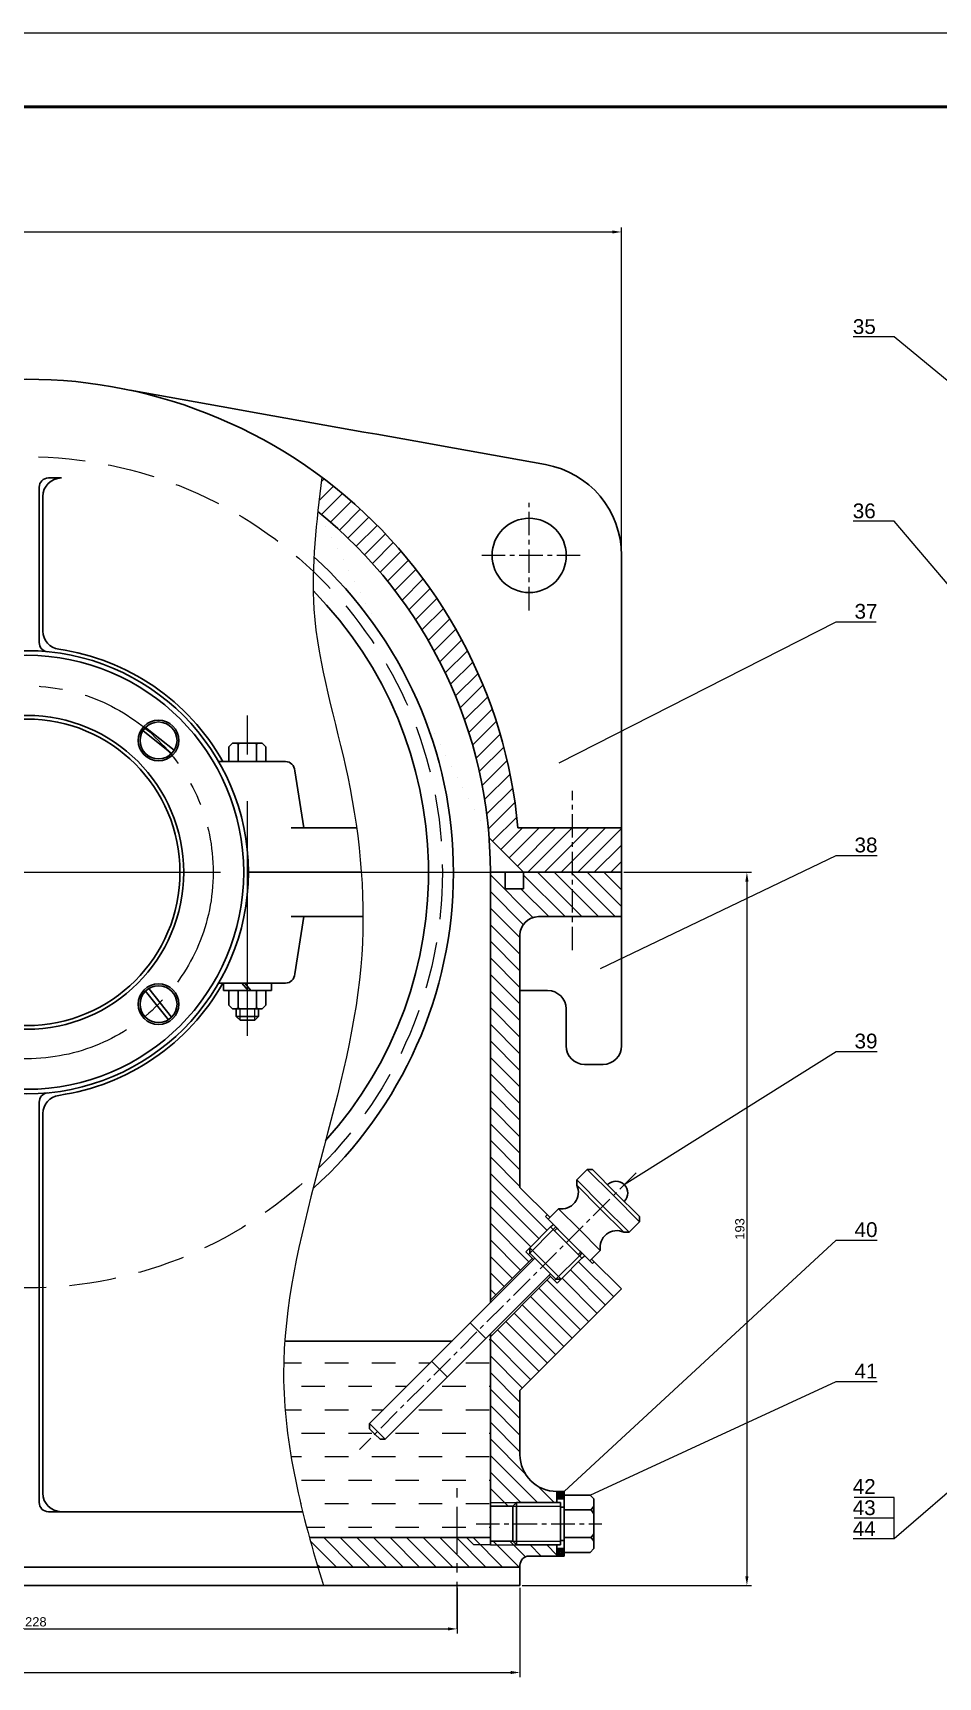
# Model space of a CAD drawing. Header units: millimetres. Extents: x 3025 to 5024, y 1381 to 2247.
# Drawn here: x 4279.6 to 4524.5, y 1801.8 to 2247 of the extents above; entities that cross this region are included whole.
import ezdxf
from ezdxf import colors
from ezdxf.entities.mleader import LeaderData, LeaderLine
from ezdxf.math import Vec2, Vec3

# ---------------------------------------------------------------- set-up
doc = ezdxf.new("R2010")
doc.units = ezdxf.units.MM
doc.linetypes.add('CENTER', pattern=[10.16, 6.35, -1.27, 1.27, -1.27])
doc.linetypes.add('HIDDEN', pattern=[1.905, 1.27, -0.635])
doc.layers.get('0').update_dxf_attribs({"lineweight": 30})
for name, color, linetype in [('中心线', 1, 'CENTER'), ('细线', 7, 'Continuous'), ('虚线', 7, 'HIDDEN')]:
    doc.layers.add(name, color=color, linetype=linetype)
doc.layers.add('粗线', color=7, linetype='Continuous', lineweight=53)
doc.styles.get("Standard").update_dxf_attribs({"font": 'arial.ttf'})
doc.dimstyles.new('ISO-25', dxfattribs={"dimtxt": 2.5, "dimasz": 2.5, "dimexe": 1.25, "dimexo": 0.625, "dimtad": 1, "dimtxsty": 'Standard', "dimcen": 2.5, "dimadec": 0, "dimazin": 0, "dimtfac": 1, "dimtmove": 0, "dimatfit": 3, "dimfxl": 1, "dimarcsym": 0})

# ---------------------------------------------------------------- blocks, each defined once
blk = doc.blocks.new('*D28')
at = {"layer": 'Defpoints', "color": 0, "transparency": 16777216}
for p in [(3921.38, 1826.63), (4411.38, 1826.63), (4411.38, 1803.1)]:
    blk.add_point(p, dxfattribs=at)
at = {"layer": '细线', "color": 0, "lineweight": -2, "transparency": 16777216}
for p, q in [((3921.38, 1826.01), (3921.38, 1801.85)), ((4411.38, 1826.01), (4411.38, 1801.85)), ((3923.88, 1803.1), (4408.88, 1803.1))]:
    blk.add_line(p, q, dxfattribs=at)
at = {"layer": '细线', "color": 0, "transparency": 16777216}
for points in [[(3923.88, 1803.52), (3923.88, 1802.68), (3921.38, 1803.1)], [(4408.88, 1803.52), (4408.88, 1802.68), (4411.38, 1803.1)]]:
    blk.add_solid(points, dxfattribs=at)
at = {"layer": '细线', "color": 0, "transparency": 16777216, "insert": (4166.38, 1805), "char_height": 2.5, "attachment_point": 5}
blk.add_mtext('490', dxfattribs=at)
blk = doc.blocks.new('*D31')
at = {"layer": 'Defpoints', "color": 0, "transparency": 16777216}
for p in [(4438.88, 2193.09), (3898.08, 2007.73), (4438.88, 1972.73)]:
    blk.add_point(p, dxfattribs=at)
at = {"layer": '细线', "color": 0, "lineweight": -2, "transparency": 16777216}
for p, q in [((3898.08, 2008.36), (3898.08, 2194.34)), ((3900.58, 2193.09), (4436.38, 2193.09)), ((4438.88, 1973.36), (4438.88, 2194.34))]:
    blk.add_line(p, q, dxfattribs=at)
at = {"layer": '细线', "color": 0, "transparency": 16777216}
for points in [[(3900.58, 2193.5), (3900.58, 2192.67), (3898.08, 2193.09)], [(4436.38, 2193.5), (4436.38, 2192.67), (4438.88, 2193.09)]]:
    blk.add_solid(points, dxfattribs=at)
at = {"layer": '细线', "color": 0, "transparency": 16777216, "insert": (4166.38, 2195.21), "char_height": 2.5, "attachment_point": 5}
blk.add_mtext('540,8', dxfattribs=at)
blk = doc.blocks.new('*D33')
at = {"layer": 'Defpoints', "color": 0, "transparency": 16777216}
for p in [(4438.88, 2019.73), (4411.38, 1826.63), (4472.8, 1826.63)]:
    blk.add_point(p, dxfattribs=at)
at = {"layer": '细线', "color": 0, "lineweight": -2, "transparency": 16777216}
for p, q in [((4439.51, 2019.73), (4474.05, 2019.73)), ((4472.8, 2017.23), (4472.8, 1829.13)), ((4412.01, 1826.63), (4474.05, 1826.63))]:
    blk.add_line(p, q, dxfattribs=at)
at = {"layer": '细线', "color": 0, "transparency": 16777216}
for points in [[(4472.38, 2017.23), (4473.22, 2017.23), (4472.8, 2019.73)], [(4472.38, 1829.13), (4473.22, 1829.13), (4472.8, 1826.63)]]:
    blk.add_solid(points, dxfattribs=at)
at = {"layer": '细线', "color": 0, "transparency": 16777216, "insert": (4470.9, 1923.18), "char_height": 2.5, "attachment_point": 5, "rotation": 90}
blk.add_mtext('193', dxfattribs=at)
blk = doc.blocks.new('*D38')
at = {"layer": 'Defpoints', "color": 0, "transparency": 16777216}
for p in [(4166.38, 1826.63), (4394.38, 1826.63), (4394.38, 1814.9)]:
    blk.add_point(p, dxfattribs=at)
at = {"layer": '细线', "color": 0, "lineweight": -2, "transparency": 16777216}
for p, q in [((4166.38, 1826.01), (4166.38, 1813.65)), ((4394.38, 1826.01), (4394.38, 1813.65)), ((4168.88, 1814.9), (4391.88, 1814.9))]:
    blk.add_line(p, q, dxfattribs=at)
at = {"layer": '细线', "color": 0, "transparency": 16777216}
for points in [[(4168.88, 1815.31), (4168.88, 1814.48), (4166.38, 1814.9)], [(4391.88, 1815.31), (4391.88, 1814.48), (4394.38, 1814.9)]]:
    blk.add_solid(points, dxfattribs=at)
at = {"layer": '细线', "color": 0, "transparency": 16777216, "insert": (4280.38, 1816.8), "char_height": 2.5, "attachment_point": 5}
blk.add_mtext('228', dxfattribs=at)
blk = doc.blocks.new('_None')

msp = doc.modelspace()

# ---------------------------------------------------------------- hatches: boundary and pattern name
at = {"layer": '细线'}
h = msp.add_hatch(dxfattribs=at)
h.set_pattern_fill('ANSI31', color=256)
h.set_pattern_definition([(45, (3653.7595, 1156.6834), (-2.245064, 2.245064), [])])
edge = h.paths.add_edge_path()
edge.add_spline(control_points=[(4357.798, 2126.667), (4357.413, 2123.579), (4357.029, 2120.491), (4356.683, 2117.406)], knot_values=[0, 0, 0, 0, 9.2326006, 9.2326006, 9.2326006, 9.2326006], degree=3, periodic=0)
edge.add_arc((4277.881, 2019.73), 125.5, 4.27201, 51.10449, ccw=False)
edge.add_line((4403.033, 2029.079), (4412.381, 2019.73))
edge.add_line((4412.381, 2019.73), (4438.881, 2019.73))
edge.add_line((4438.881, 2019.73), (4438.881, 2031.73))
edge.add_line((4438.881, 2031.73), (4410.841, 2031.73))
edge.add_arc((4277.881, 2019.73), 133.5, 5.15714, 53.22821)
h = msp.add_hatch(dxfattribs=at)
h.set_pattern_fill('ANSI31', color=256, angle=90)
h.set_pattern_definition([(135, (3653.7595, 1156.6834), (-2.245064, -2.245064), [])])
h.paths.add_polyline_path([(4414.03, 1918.058), (4412.969, 1916.997), (4413.676, 1916.29), (4414.03, 1916.644)], flags=17)
h.paths.add_polyline_path([(4422.515, 1909.572), (4421.101, 1909.572), (4420.747, 1909.219), (4421.454, 1908.512)], flags=17)
h.paths.add_polyline_path([(4409.437, 1838.628), (4403.381, 1838.628), (4403.381, 1837.628), (4410.437, 1837.628)], flags=17)
h.paths.add_polyline_path([(4403.381, 1839.63), (4396.88, 1839.63), (4398.881, 1837.628), (4403.381, 1837.628)], flags=17)
h.paths.add_polyline_path([(4410.437, 1849.094), (4403.381, 1849.094), (4403.381, 1848.094), (4409.437, 1848.094)])
edge = h.paths.add_edge_path()
edge.add_line((4421.381, 1837.628), (4410.437, 1837.628))
edge.add_line((4410.437, 1837.628), (4403.381, 1837.628))
edge.add_line((4403.381, 1837.628), (4398.881, 1837.628))
edge.add_line((4398.881, 1837.628), (4396.88, 1839.63))
edge.add_line((4396.88, 1839.63), (4354.4, 1839.63))
edge.add_spline(control_points=[(4354.4, 1839.63), (4355.133, 1836.964), (4355.904, 1834.297), (4356.702, 1831.63)], knot_values=[291.1612637, 291.1612637, 291.1612637, 291.1612637, 299.3477673, 299.3477673, 299.3477673, 299.3477673], degree=3, periodic=0)
edge.add_line((4356.702, 1831.63), (4411.381, 1831.63))
edge.add_line((4411.381, 1831.63), (4411.381, 1832.128))
edge.add_arc((4413.881, 1832.128), 2.5, 90, 180, ccw=False)
edge.add_line((4413.881, 1834.628), (4421.381, 1834.628))
edge.add_line((4421.381, 1834.628), (4421.381, 1837.628))
h.paths.add_polyline_path([(4411.381, 2002.73, -0.4142136), (4416.381, 2007.73), (4438.881, 2007.73), (4438.881, 2019.73), (4412.381, 2019.73), (4412.381, 2015.23), (4407.381, 2015.23), (4407.381, 2019.73), (4403.381, 2019.73), (4403.381, 1903.867), (4414.74, 1915.226), (4412.969, 1916.997), (4414.03, 1918.058), (4419.687, 1923.715), (4420.394, 1924.422), (4418.272, 1926.543), (4418.767, 1927.038), (4411.381, 1934.424)])
h.paths.add_polyline_path([(4438.881, 1906.924), (4431.495, 1914.31), (4431, 1913.815), (4428.879, 1915.936), (4428.172, 1915.229), (4422.515, 1909.572), (4421.454, 1908.512), (4419.683, 1910.283), (4403.381, 1893.981), (4403.381, 1849.094), (4421.381, 1849.094), (4421.381, 1852.094, -0.4142136), (4411.381, 1862.094), (4411.381, 1879.424)])
h = msp.add_hatch(dxfattribs=at)
h.set_pattern_fill('DASH', color=256, scale=2)
h.set_pattern_definition([(0, (3653.7595, 1156.6834), (6.35, 6.35), [6.35, -6.35])])
edge = h.paths.add_edge_path()
edge.add_line((4393.048, 1892.833), (4347.739, 1892.833))
edge.add_spline(control_points=[(4347.739, 1892.833), (4347.527, 1889.878), (4346.939, 1874.487), (4349.491, 1859.082), (4352.569, 1846.63)], knot_values=[236.6787415, 236.6787415, 236.6787415, 236.6787415, 245.7632409, 283.9972296, 283.9972296, 283.9972296, 283.9972296], degree=3, periodic=0)
edge.add_spline(control_points=[(4352.569, 1846.63), (4353.146, 1844.297), (4353.759, 1841.964), (4354.4, 1839.63)], knot_values=[283.9972296, 283.9972296, 283.9972296, 283.9972296, 291.1612637, 291.1612637, 291.1612637, 291.1612637], degree=3, periodic=0)
edge.add_line((4354.4, 1839.63), (4403.381, 1839.63))
edge.add_line((4403.381, 1839.63), (4403.381, 1894.681))
edge.add_line((4403.381, 1894.681), (4374.931, 1866.231))
edge.add_line((4374.931, 1866.231), (4373.517, 1866.231))
edge.add_line((4373.517, 1866.231), (4372.103, 1867.645))
edge.add_line((4372.103, 1867.645), (4370.688, 1869.059))
edge.add_line((4370.688, 1869.059), (4370.688, 1870.474))
edge.add_line((4370.688, 1870.474), (4393.048, 1892.833))
h = msp.add_hatch(dxfattribs=at)
h.set_pattern_fill('ANSI37', color=256, scale=0.1, angle=90)
h.set_pattern_definition([(135, (3653.7595, 1156.68342), (-0.2245064, -0.2245064), []), (225, (3653.7595, 1156.68342), (0.2245064, -0.2245064), [])])
h.paths.add_polyline_path([(4421.381, 1834.628), (4423.381, 1834.628), (4423.381, 1836.628), (4421.381, 1836.628)])
h.paths.add_polyline_path([(4421.381, 1850.094), (4423.381, 1850.094), (4423.381, 1852.094), (4421.381, 1852.094)])

# ---------------------------------------------------------------- linework, layer by layer
for p, q in [((4281.281, 2081.951), (4281.281, 2123.992)), ((4283.781, 2126.492), (4287.281, 2126.492)), ((4282.281, 2085.057), (4282.281, 2121.492)), ((4438.881, 2007.73), (4438.881, 2105.524)), ((4309.35, 2058.095), (4317.127, 2051.905)), ((4310.032, 2058.952), (4317.809, 2052.762)), ((4333.631, 2054.73), (4332.631, 2053.73)), ((4332.631, 2049.73), (4332.631, 2053.73)), ((4333.631, 2054.73), (4334.631, 2054.73)), ((4334.631, 2054.73), (4335.131, 2054.521)), ((4334.631, 2054.73), (4340.631, 2054.73)), ((4335.131, 2054.521), (4335.631, 2054.73)), ((4335.131, 2054.521), (4335.131, 2049.73)), ((4339.631, 2054.73), (4340.131, 2054.529)), ((4340.131, 2054.529), (4340.631, 2054.73)), ((4340.131, 2054.529), (4340.131, 2049.73)), ((4340.131, 2054.23), (4340.131, 2054.23)), ((4341.631, 2054.73), (4340.631, 2054.73)), ((4341.631, 2054.73), (4342.631, 2053.73)), ((4342.631, 2049.73), (4342.631, 2053.73)), ((4347.921, 2049.73), (4329.843, 2049.73)), ((4352.921, 2031.73), (4350.421, 2047.23)), ((4367.196, 2031.73), (4349.457, 2031.73)), ((4410.841, 2031.73), (4438.881, 2031.73)), ((4412.381, 2019.73), (4403.033, 2029.079)), ((4368.467, 2019.73), (4337.881, 2019.73)), ((4403.381, 1903.167), (4403.381, 2019.73)), ((4403.381, 2019.73), (4438.881, 2019.73)), ((4407.381, 2015.23), (4407.381, 2019.73)), ((4412.381, 2019.73), (4412.381, 2015.23)), ((4412.381, 2015.23), (4407.381, 2015.23)), ((4368.905, 2007.73), (4349.457, 2007.73)), ((4352.921, 2007.73), (4350.421, 1992.23)), ((4416.381, 2007.73), (4438.881, 2007.73)), ((4438.881, 2007.73), (4438.881, 1972.73)), ((4411.381, 2002.73), (4411.381, 1934.424)), ((4316.247, 1979.802), (4310.056, 1987.579)), ((4317.103, 1980.485), (4310.913, 1988.261)), ((4347.921, 1989.73), (4329.843, 1989.73)), ((4331.131, 1987.73), (4331.131, 1989.73)), ((4344.131, 1987.73), (4331.131, 1987.73)), ((4332.631, 1987.73), (4332.631, 1983.73)), ((4335.131, 1982.939), (4335.131, 1987.73)), ((4337.801, 1987.73), (4336.106, 1989.73)), ((4338.601, 1987.73), (4336.906, 1989.73)), ((4340.131, 1982.932), (4340.131, 1987.73)), ((4342.631, 1987.73), (4342.631, 1983.73)), ((4344.131, 1987.73), (4344.131, 1989.73)), ((4418.881, 1987.73), (4411.381, 1987.73)), ((4333.631, 1982.73), (4332.631, 1983.73)), ((4333.631, 1982.73), (4334.631, 1982.73)), ((4334.631, 1982.73), (4335.131, 1982.939)), ((4334.631, 1982.73), (4340.631, 1982.73)), ((4334.631, 1982.73), (4334.631, 1980.73)), ((4335.131, 1982.939), (4335.631, 1982.73)), ((4339.631, 1982.73), (4340.131, 1982.932)), ((4340.131, 1983.23), (4340.131, 1983.23)), ((4340.131, 1982.932), (4340.631, 1982.73)), ((4340.628, 1982.73), (4340.628, 1980.73)), ((4341.631, 1982.73), (4340.631, 1982.73)), ((4341.631, 1982.73), (4342.631, 1983.73)), ((4423.881, 1972.73), (4423.881, 1982.73)), ((4334.631, 1980.73), (4335.631, 1979.73)), ((4334.631, 1980.73), (4340.628, 1980.73)), ((4335.631, 1979.73), (4337.629, 1979.73)), ((4339.628, 1979.73), (4337.629, 1979.73)), ((4339.628, 1979.73), (4340.628, 1980.73)), ((4433.881, 1967.73), (4428.881, 1967.73)), ((4281.281, 1957.509), (4281.281, 1849.13)), ((4282.281, 1954.403), (4282.281, 1851.63)), ((4429.586, 1939.271), (4426.758, 1936.443)), ((4426.758, 1936.443), (4426.758, 1935.028)), ((4426.758, 1936.443), (4433.829, 1929.371)), ((4429.586, 1939.271), (4431, 1939.271)), ((4429.586, 1939.271), (4436.657, 1932.2)), ((4437.364, 1932.907), (4431, 1939.271)), ((4411.381, 1934.424), (4419.475, 1926.331)), ((4426.758, 1935.028), (4433.122, 1928.664)), ((4443.728, 1925.129), (4436.657, 1932.2)), ((4437.364, 1932.907), (4443.728, 1926.543)), ((4421.808, 1928.664), (4418.98, 1925.836)), ((4421.808, 1928.664), (4427.465, 1923.008)), ((4439.486, 1922.3), (4433.122, 1928.664)), ((4440.9, 1922.3), (4433.829, 1929.371)), ((4414.03, 1918.058), (4419.687, 1923.715)), ((4418.767, 1927.038), (4418.272, 1926.543)), ((4418.272, 1926.543), (4424.636, 1920.179)), ((4418.98, 1925.836), (4424.636, 1920.179)), ((4419.687, 1923.715), (4423.929, 1919.472)), ((4420.394, 1923.008), (4421.101, 1923.715)), ((4420.747, 1922.654), (4421.454, 1923.361)), ((4443.728, 1925.129), (4440.9, 1922.3)), ((4443.728, 1925.129), (4443.728, 1926.543)), ((4428.172, 1915.229), (4423.929, 1919.472)), ((4430.293, 1914.522), (4424.636, 1920.179)), ((4431, 1913.815), (4424.636, 1920.179)), ((4433.122, 1917.351), (4427.465, 1923.008)), ((4440.9, 1922.3), (4439.486, 1922.3)), ((4415.444, 1915.229), (4370.688, 1870.474)), ((4414.74, 1915.226), (4403.381, 1903.867)), ((4412.969, 1916.997), (4415.09, 1914.876)), ((4414.03, 1916.644), (4413.676, 1916.29)), ((4414.03, 1918.058), (4414.03, 1916.644)), ((4414.03, 1918.058), (4418.272, 1913.815)), ((4414.03, 1916.644), (4417.565, 1913.108)), ((4422.515, 1909.572), (4428.172, 1915.229)), ((4427.111, 1916.29), (4427.818, 1916.997)), ((4427.465, 1915.936), (4428.172, 1916.644)), ((4433.122, 1917.351), (4430.293, 1914.522)), ((4430.788, 1915.017), (4438.881, 1906.924)), ((4431.495, 1914.31), (4431, 1913.815)), ((4419.687, 1910.987), (4374.931, 1866.231)), ((4419.687, 1910.287), (4403.381, 1893.981)), ((4421.101, 1909.572), (4417.565, 1913.108)), ((4422.515, 1909.572), (4418.272, 1913.815)), ((4421.454, 1908.512), (4419.333, 1910.633)), ((4438.881, 1906.924), (4411.381, 1879.424)), ((4421.101, 1909.572), (4420.747, 1909.219)), ((4422.515, 1909.572), (4421.101, 1909.572)), ((4402.181, 1893.481), (4397.938, 1897.723)), ((4393.048, 1892.833), (4347.739, 1892.833)), ((4403.381, 1839.63), (4403.381, 1894.681)), ((4387.516, 1887.301), (4389.637, 1885.18)), ((4391.759, 1883.059), (4389.637, 1885.18)), ((4411.381, 1879.424), (4411.381, 1862.094)), ((4370.688, 1869.059), (4370.688, 1870.474)), ((4370.688, 1870.474), (4374.931, 1866.231)), ((4370.688, 1869.059), (4372.103, 1867.645)), ((4373.517, 1866.231), (4372.103, 1867.645)), ((4374.931, 1866.231), (4373.517, 1866.231)), ((4421.381, 1852.094), (4423.381, 1852.094)), ((4421.381, 1852.094), (4421.381, 1849.094)), ((4423.381, 1852.094), (4423.381, 1834.628)), ((4403.381, 1848.094), (4409.437, 1848.094)), ((4410.437, 1849.094), (4409.437, 1848.094)), ((4409.437, 1848.094), (4409.437, 1838.628)), ((4422.381, 1849.094), (4410.437, 1849.094)), ((4410.437, 1849.094), (4410.437, 1837.628)), ((4410.437, 1849.094), (4410.437, 1849.094)), ((4421.381, 1850.094), (4423.381, 1850.094)), ((4422.381, 1849.094), (4422.381, 1837.628)), ((4422.381, 1847.894), (4423.381, 1847.894)), ((4423.381, 1851.094), (4426.981, 1851.094)), ((4426.981, 1851.094), (4430.381, 1851.094)), ((4431.381, 1850.094), (4430.381, 1851.094)), ((4430.681, 1847.094), (4431.381, 1848.094)), ((4431.381, 1850.094), (4431.381, 1848.094)), ((4431.381, 1848.094), (4431.381, 1846.094)), ((4283.781, 1846.63), (4287.281, 1846.63)), ((4287.281, 1846.63), (4352.569, 1846.63)), ((4423.381, 1847.094), (4426.981, 1847.094)), ((4426.981, 1847.094), (4430.681, 1847.094)), ((4430.681, 1847.094), (4431.381, 1846.094)), ((4431.381, 1846.094), (4431.381, 1840.628)), ((4354.4, 1839.63), (4403.381, 1839.63)), ((4403.381, 1837.628), (4403.381, 1839.63)), ((4403.381, 1838.628), (4409.437, 1838.628)), ((4409.437, 1838.628), (4410.437, 1837.628)), ((4422.381, 1838.828), (4423.381, 1838.828)), ((4423.381, 1839.628), (4426.981, 1839.628)), ((4426.981, 1839.628), (4430.681, 1839.628)), ((4430.681, 1839.628), (4431.381, 1840.628)), ((4430.681, 1839.628), (4431.381, 1838.628)), ((4431.381, 1840.628), (4431.381, 1838.628)), ((4431.381, 1838.628), (4431.381, 1836.628)), ((4410.437, 1837.628), (4422.381, 1837.628)), ((4410.437, 1837.628), (4410.437, 1837.628)), ((4413.881, 1834.628), (4423.381, 1834.628)), ((4421.381, 1837.628), (4421.381, 1834.628)), ((4421.381, 1836.628), (4423.381, 1836.628)), ((4423.381, 1835.628), (4426.981, 1835.628)), ((4426.981, 1835.628), (4430.381, 1835.628)), ((4431.381, 1836.628), (4430.381, 1835.628)), ((4356.702, 1831.63), (4201.381, 1831.63)), ((4356.702, 1831.63), (4411.381, 1831.63)), ((4411.381, 1832.128), (4411.381, 1826.63)), ((3921.383, 1826.63), (4411.381, 1826.63))]:
    msp.add_line(p, q)
for centre, radius in [((4413.881, 2105.524), 10.05), ((4277.881, 2019.73), 60), ((4277.881, 2019.73), 58.75), ((4277.881, 2019.73), 42.5), ((4277.881, 2019.73), 41.5), ((4313.58, 2055.428), 5.5), ((4313.58, 2055.428), 5), ((4313.58, 1984.032), 5.5), ((4313.58, 1984.032), 5)]:
    msp.add_circle(centre, radius)
for centre, radius, start, end in [((4277.881, 2019.73), 133.5, 5.15714, 97.28472), ((4413.881, 2105.524), 25, 0, 79.84842), ((4283.781, 2123.992), 2.5, 90, 180), ((4287.281, 2121.492), 5, 90, 180), ((4277.881, 2019.73), 125.5, 0, 51.10449), ((4277.881, 2019.73), 115.5, 312.153, 47.70311), ((4277.881, 2019.73), 108.75, 318.08443, 44.52739), ((4287.281, 2085.057), 5, 180, 261.81185), ((4283.781, 2081.951), 2.5, 180, 264.58321), ((4277.881, 2019.73), 61, 29.45917, 81.81185), ((4347.921, 2047.23), 2.5, 0, 90), ((4416.381, 2002.73), 5, 90, 180), ((4347.921, 1992.23), 2.5, 270, 0), ((4277.881, 2019.73), 61, 278.18815, 330.54083), ((4418.881, 1982.73), 5, 0, 90), ((4428.881, 1972.73), 5, 180, 270), ((4433.881, 1972.73), 5, 270, 0), ((4283.781, 1957.509), 2.5, 95.41679, 180), ((4287.281, 1954.403), 5, 98.18815, 180), ((4422.659, 1933.109), 4.526, 259.16438, 25.08565), ((4437.364, 1932.907), 3.2, 315, 135), ((4437.567, 1918.201), 4.526, 64.91435, 190.83562), ((4421.381, 1862.094), 10, 180, 270), ((4283.781, 1849.13), 2.5, 180, 270), ((4287.281, 1851.63), 5, 180, 270), ((4413.881, 1832.128), 2.5, 90, 180)]:
    msp.add_arc(centre, radius, start, end)
at = {"start_tangent": (0.9843449, -0.176253), "end_tangent": (0.9843449, -0.176253)}
msp.add_spline([(4305.908, 2150.255), (4418.288, 2130.133)], degree=3, dxfattribs=at)
at = {"layer": '中心线'}
for p, q in [((4413.881, 2090.657), (4413.881, 2119.771)), ((4427.718, 2105.524), (4399.854, 2105.524)), ((4425.631, 1998.648), (4425.631, 2041.826)), ((4442.858, 1938.401), (4367.955, 1863.498)), ((4399.529, 1843.361), (4433.575, 1843.361))]:
    msp.add_line(p, q, dxfattribs=at)
at = {"layer": '中心线', "ltscale": 10}
for p, q in [((4337.631, 1975.46), (4337.631, 2062.21)), ((3860.463, 2019.73), (4444.683, 2019.73))]:
    msp.add_line(p, q, dxfattribs=at)
at = {"layer": '中心线', "ltscale": 2}
msp.add_line((4394.381, 1814.917), (4394.381, 1854.252), dxfattribs=at)
at = {"layer": '中心线', "ltscale": 5}
msp.add_circle((4277.881, 2019.73), 50.48, dxfattribs=at)
at = {"layer": '粗线'}
msp.add_line((3854.848, 2226.989), (5003.848, 2226.989), dxfattribs=at)
at = {"layer": '细线'}
for p, q in [((3834.848, 2246.989), (5023.848, 2246.989)), ((4335.631, 1979.73), (4335.631, 1982.73)), ((4339.628, 1979.73), (4339.628, 1982.73)), ((4419.687, 1923.715), (4420.394, 1924.422)), ((4414.03, 1916.644), (4420.394, 1923.008)), ((4414.03, 1918.058), (4412.969, 1916.997)), ((4421.101, 1909.572), (4427.465, 1915.936)), ((4428.172, 1915.229), (4428.879, 1915.936)), ((4422.515, 1909.572), (4421.454, 1908.512)), ((4403.381, 1849.094), (4421.381, 1849.094)), ((4409.437, 1848.094), (4422.381, 1848.094)), ((4512.648, 1850.502), (4501.823, 1850.502)), ((4512.648, 1844.879), (4512.648, 1850.502)), ((4512.648, 1844.879), (4501.823, 1844.879)), ((4512.648, 1839.256), (4512.648, 1844.879)), ((4398.881, 1837.628), (4396.88, 1839.63)), ((4409.437, 1838.628), (4422.381, 1838.628)), ((4403.381, 1837.628), (4398.881, 1837.628)), ((4403.381, 1837.628), (4421.381, 1837.628))]:
    msp.add_line(p, q, dxfattribs=at)
msp.add_open_spline([(4357.798, 2126.667), (4356.308, 2114.708), (4352.885, 2087.246), (4367.004, 2044.187), (4373.079, 1973.58), (4338.167, 1901.398), (4352.286, 1845.753), (4358.229, 1826.63)], degree=3, knots=[0, 0, 0, 0, 35.7534626, 82.101636, 133.6104871, 245.7632409, 304.4639285, 304.4639285, 304.4639285, 304.4639285], dxfattribs=at)
at = {"layer": '虚线', "ltscale": 10}
msp.add_circle((4277.881, 2019.73), 112.5, dxfattribs=at)

# ---------------------------------------------------------------- texts
at = {"layer": '细线', "char_height": 4, "attachment_point": 3}
for s, insert in [('42', (4507.648, 1855.457)), ('43', (4507.648, 1849.709))]:
    msp.add_mtext(s, dxfattribs=dict(at, insert=insert))

# ---------------------------------------------------------------- dimensions: what is measured, and where the dimension line sits
at = {"layer": '细线'}
for base, p1, p2, picture, middle in [((4438.881, 2193.086), (3898.08, 2007.73), (4438.881, 1972.73), '*D31', (4166.382, 2193.086)), ((4411.381, 1803.099), (3921.383, 1826.63), (4411.381, 1826.63), '*D28', (4166.382, 1803.099)), ((4394.381, 1814.895), (4166.382, 1826.63), (4394.381, 1826.63), '*D38', (4280.382, 1814.895))]:
    dim = msp.add_linear_dim(base=base, p1=p1, p2=p2, dimstyle='ISO-25', dxfattribs=at)
    dim.commit()
    dim.dimension.update_dxf_attribs({"geometry": picture, "text_midpoint": middle, "dimtype": 160})
dim = msp.add_linear_dim(base=(4472.801, 1826.63), p1=(4438.881, 2019.73), p2=(4411.381, 1826.63), angle=90, text='193', dimstyle='ISO-25', dxfattribs=at)
dim.commit()
dim.dimension.update_dxf_attribs({"geometry": '*D33', "text_midpoint": (4472.801, 1923.18), "dimtype": 160})

# ---------------------------------------------------------------- leaders
ml = msp.add_multileader_mtext('Standard', dxfattribs=at)
ml.set_content('35', color=256)
ml.set_leader_properties()
ml.set_arrow_properties(name='NONE')
ml.build(insert=Vec2(0, 0))
ml.multileader.update_dxf_attribs({"text_left_attachment_type": 5, "text_right_attachment_type": 5, "dogleg_length": 3, "arrow_head_size": 3})
ctx = ml.context
ctx.base_point, ctx.arrow_head_size, ctx.plane_origin = Vec3(4499.924, 2164.668), 3, Vec3(4672.349, 2032.73)
ctx.left_attachment, ctx.right_attachment, ctx.text_align_type = 5, 5, 2
notes = []
notes.append((ctx, [(0, (1, 1, 0), (4512.681, 2164.668), (-1, 0), 3, [(0, [(4672.349, 2032.73)], 0, [])])]))
ctx.mtext.insert, ctx.mtext.alignment, ctx.mtext.flow_direction = Vec3(4507.681, 2169.484), 3, 5
ml = msp.add_multileader_mtext('Standard', dxfattribs=at)
ml.set_content('36', color=256)
ml.set_leader_properties()
ml.set_arrow_properties(name='NONE')
ml.build(insert=Vec2(0, 0))
ml.multileader.update_dxf_attribs({"text_left_attachment_type": 5, "text_right_attachment_type": 5, "dogleg_length": 3, "arrow_head_size": 3})
ctx = ml.context
ctx.base_point, ctx.arrow_head_size, ctx.plane_origin = Vec3(4499.934, 2114.768), 3, Vec3(4554.948, 2034.346)
ctx.left_attachment, ctx.right_attachment, ctx.text_align_type = 5, 5, 2
notes.append((ctx, [(0, (1, 1, 0), (4512.659, 2114.768), (-1, 0), 3, [(0, [(4580.924, 2034.346)], 0, [])])]))
ctx.mtext.insert, ctx.mtext.alignment, ctx.mtext.flow_direction = Vec3(4507.659, 2119.584), 3, 5
ml = msp.add_multileader_mtext('Standard', dxfattribs=at)
ml.set_content('37', color=256)
ml.set_leader_properties()
ml.set_arrow_properties(name='NONE')
ml.build(insert=Vec2(0, 0))
ml.multileader.update_dxf_attribs({"text_left_attachment_type": 5, "text_right_attachment_type": 5, "dogleg_length": 3, "arrow_head_size": 3})
ctx = ml.context
ctx.base_point, ctx.arrow_head_size, ctx.plane_origin = Vec3(4499.924, 2087.584), 3, Vec3(4580.704, 2116.487)
ctx.left_attachment, ctx.right_attachment = 5, 5
notes.append((ctx, [(1, (1, 1, 0), (4496.924, 2087.584), (1, 0), 3, [(0, [(4421.969, 2049.332)], 0, [])])]))
ctx.mtext.insert, ctx.mtext.width, ctx.mtext.flow_direction = Vec3(4501.924, 2092.4), 5.80628, 5
ml = msp.add_multileader_mtext('Standard', dxfattribs=at)
ml.set_content('38', color=256)
ml.set_leader_properties()
ml.set_arrow_properties(name='NONE')
ml.build(insert=Vec2(0, 0))
ml.multileader.update_dxf_attribs({"text_left_attachment_type": 5, "text_right_attachment_type": 5, "dogleg_length": 3, "arrow_head_size": 3})
ctx = ml.context
ctx.base_point, ctx.arrow_head_size, ctx.plane_origin = Vec3(4499.924, 2024.317), 3, Vec3(3905.823, 1992.393)
ctx.left_attachment, ctx.right_attachment = 5, 5
notes.append((ctx, [(1, (1, 1, 0), (4496.924, 2024.317), (1, 0), 3, [(0, [(4433.17, 1993.699)], 0, [])])]))
ctx.mtext.insert, ctx.mtext.flow_direction = Vec3(4501.924, 2029.133), 5
ml = msp.add_multileader_mtext('Standard', dxfattribs=at)
ml.set_content('44', color=256)
ml.set_leader_properties()
ml.set_arrow_properties(name='NONE')
ml.build(insert=Vec2(0, 0))
ml.multileader.update_dxf_attribs({"text_left_attachment_type": 5, "text_right_attachment_type": 5, "dogleg_length": 3, "arrow_head_size": 3})
ctx = ml.context
ctx.base_point, ctx.arrow_head_size, ctx.plane_origin = Vec3(4499.774, 1839.256), 3, Vec3(4700.739, 2001.73)
ctx.left_attachment, ctx.right_attachment, ctx.text_align_type = 5, 5, 2
notes.append((ctx, [(0, (1, 1, 0), (4512.648, 1839.256), (-1, 0), 3, [(0, [(4700.739, 2001.73)], 0, [])])]))
ctx.mtext.insert, ctx.mtext.alignment, ctx.mtext.flow_direction = Vec3(4507.648, 1844.056), 3, 5
ml = msp.add_multileader_mtext('Standard', dxfattribs=at)
ml.set_content('39', color=256)
ml.set_leader_properties()
ml.set_arrow_properties(name='NONE')
ml.build(insert=Vec2(0, 0))
ml.multileader.update_dxf_attribs({"text_left_attachment_type": 5, "text_right_attachment_type": 5, "dogleg_length": 3, "arrow_head_size": 3})
ctx = ml.context
ctx.base_point, ctx.arrow_head_size, ctx.plane_origin = Vec3(4499.924, 1971.238), 3, Vec3(4439.627, 1935.17)
ctx.left_attachment, ctx.right_attachment = 5, 5
notes.append((ctx, [(0, (1, 1, 0), (4496.924, 1971.238), (1, 0), 3, [(0, [(4439.627, 1935.17)], 0, [])])]))
ctx.mtext.insert, ctx.mtext.flow_direction = Vec3(4501.924, 1976.054), 5
ml = msp.add_multileader_mtext('Standard', dxfattribs=at)
ml.set_content('40', color=256)
ml.set_leader_properties()
ml.set_arrow_properties(name='NONE')
ml.build(insert=Vec2(0, 0))
ml.multileader.update_dxf_attribs({"text_left_attachment_type": 5, "text_right_attachment_type": 5, "dogleg_length": 3, "arrow_head_size": 3})
ctx = ml.context
ctx.base_point, ctx.arrow_head_size, ctx.plane_origin = Vec3(4499.924, 1920.178), 3, Vec3(4423.381, 1852.094)
ctx.left_attachment, ctx.right_attachment = 5, 5
notes.append((ctx, [(0, (1, 1, 0), (4496.924, 1920.178), (1, 0), 3, [(0, [(4423.381, 1852.094)], 0, [])])]))
ctx.mtext.insert, ctx.mtext.flow_direction = Vec3(4501.924, 1924.995), 5
ml = msp.add_multileader_mtext('Standard', dxfattribs=at)
ml.set_content('41', color=256)
ml.set_leader_properties()
ml.set_arrow_properties(name='NONE')
ml.build(insert=Vec2(0, 0))
ml.multileader.update_dxf_attribs({"text_left_attachment_type": 5, "text_right_attachment_type": 5, "dogleg_length": 3, "arrow_head_size": 3})
ctx = ml.context
ctx.base_point, ctx.arrow_head_size, ctx.plane_origin = Vec3(4499.924, 1881.881), 3, Vec3(4430.381, 1851.094)
ctx.left_attachment, ctx.right_attachment = 5, 5
notes.append((ctx, [(0, (1, 1, 0), (4496.924, 1881.881), (1, 0), 3, [(0, [(4430.381, 1851.094)], 0, [])])]))
ctx.mtext.insert, ctx.mtext.flow_direction = Vec3(4501.924, 1886.697), 5
for ctx, leaders in notes:
    for number, flags, end, landing, length, lines in leaders:
        leader = LeaderData()
        leader.index, (leader.has_last_leader_line, leader.has_dogleg_vector, leader.attachment_direction) = number, flags
        leader.last_leader_point, leader.dogleg_vector, leader.dogleg_length = Vec3(end), Vec3(landing), length
        for number, points, colour, breaks in lines:
            line = LeaderLine()
            line.index, line.vertices, line.color, line.breaks = number, Vec3.list(points), colors.encode_raw_color(colour), breaks
            leader.lines.append(line)
        ctx.leaders.append(leader)

doc.saveas('drawing.dxf')
